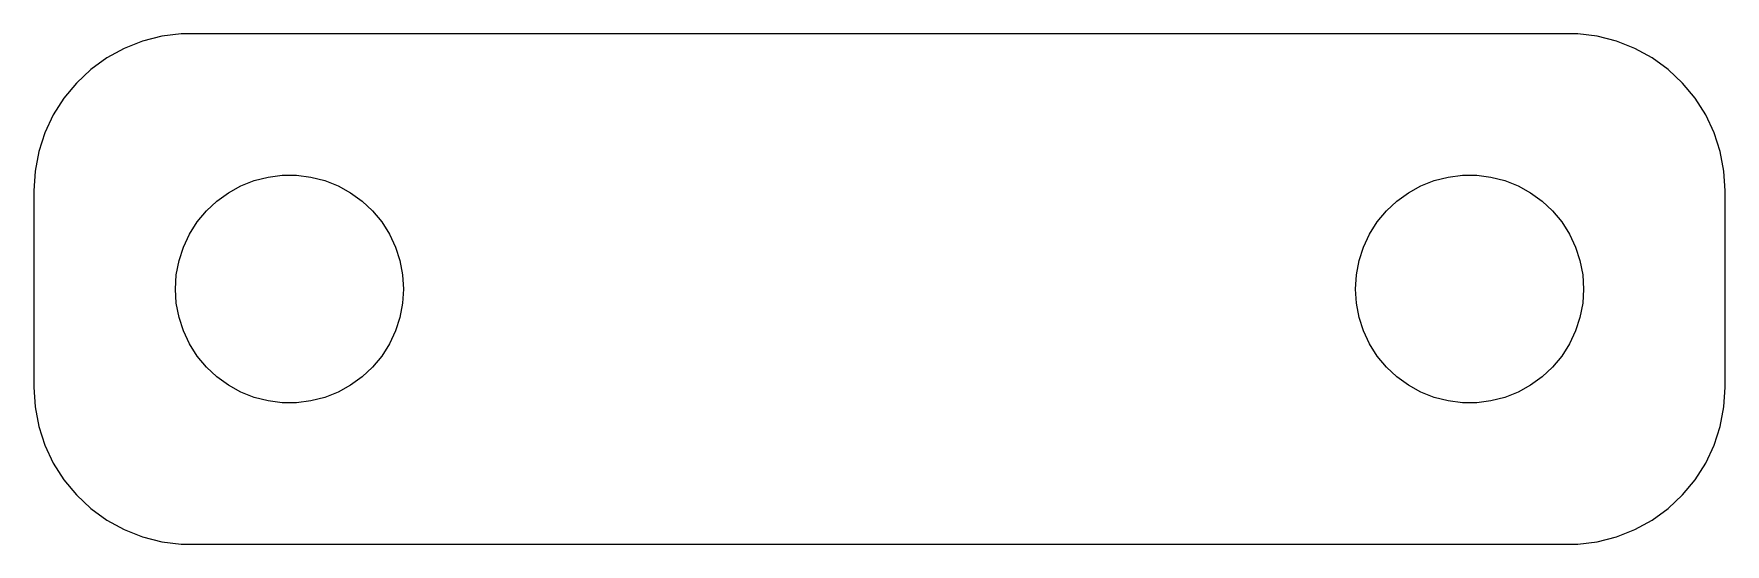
# Model space of a CAD drawing. Header units: metres. Extents: x -21.5 to 21.5, y -6.5 to 6.5.
import ezdxf

# ---------------------------------------------------------------- set-up
doc = ezdxf.new("R2010")
doc.units = ezdxf.units.M

msp = doc.modelspace()

# ---------------------------------------------------------------- linework, layer by layer
for p, q in [((-17.7512, 6.4921), (-18.2495, 6.42914)), ((17.7512, 6.4921), (-17.7512, 6.4921)), ((18.2495, 6.42914), (17.7512, 6.4921)), ((-19.2031, 6.11929), (-19.6433, 5.8773)), ((-18.7361, 6.30421), (-19.2031, 6.11929)), ((-18.2495, 6.42914), (-18.7361, 6.30421)), ((18.7361, 6.30421), (18.2495, 6.42914)), ((19.2031, 6.11929), (18.7361, 6.30421)), ((19.6433, 5.8773), (19.2031, 6.11929)), ((-19.6433, 5.8773), (-20.0497, 5.58205)), ((20.0497, 5.58205), (19.6433, 5.8773)), ((-20.4159, 5.23817), (-20.7361, 4.85114)), ((-20.0497, 5.58205), (-20.4159, 5.23817)), ((20.4159, 5.23817), (20.0497, 5.58205)), ((20.7361, 4.85114), (20.4159, 5.23817)), ((-20.7361, 4.85114), (-21.0052, 4.427)), ((21.0052, 4.427), (20.7361, 4.85114)), ((-21.0052, 4.427), (-21.2191, 3.97249)), ((21.2191, 3.97249), (21.0052, 4.427)), ((-21.2191, 3.97249), (-21.3743, 3.49475)), ((21.3743, 3.49475), (21.2191, 3.97249)), ((-21.3743, 3.49475), (-21.4684, 3.00133)), ((21.4684, 3.00133), (21.3743, 3.49475)), ((-21.4684, 3.00133), (-21.5, 2.5)), ((-16.5539, 2.44855), (-16.2348, 2.62399)), ((-16.2348, 2.62399), (-15.8961, 2.75806)), ((-15.8961, 2.75806), (-15.5434, 2.84863)), ((-15.5434, 2.84863), (-15.1821, 2.89427)), ((-15.1821, 2.89427), (-14.8179, 2.89427)), ((-14.8179, 2.89427), (-14.4566, 2.84863)), ((-14.4566, 2.84863), (-14.1038, 2.75806)), ((-14.1038, 2.75806), (-13.7652, 2.62399)), ((-13.7652, 2.62399), (-13.4461, 2.44855)), ((13.4461, 2.44855), (13.7652, 2.62399)), ((13.7652, 2.62399), (14.1038, 2.75806)), ((14.1038, 2.75806), (14.4566, 2.84863)), ((14.4566, 2.84863), (14.8179, 2.89427)), ((14.8179, 2.89427), (15.1821, 2.89427)), ((15.1821, 2.89427), (15.5434, 2.84863)), ((15.5434, 2.84863), (15.8961, 2.75806)), ((15.8961, 2.75806), (16.2348, 2.62399)), ((16.2348, 2.62399), (16.5539, 2.44855)), ((21.5, 2.5), (21.4684, 3.00133)), ((-21.5, 2.5), (-21.5, -2.5)), ((-17.114, 1.98518), (-16.8485, 2.23448)), ((-16.8485, 2.23448), (-16.5539, 2.44855)), ((-13.4461, 2.44855), (-13.1515, 2.23448)), ((-13.1515, 2.23448), (-12.886, 1.98518)), ((12.886, 1.98518), (13.1515, 2.23448)), ((13.1515, 2.23448), (13.4461, 2.44855)), ((16.5539, 2.44855), (16.8485, 2.23448)), ((16.8485, 2.23448), (17.114, 1.98518)), ((21.5, -2.5), (21.5, 2.5)), ((-17.3461, 1.70457), (-17.114, 1.98518)), ((-12.886, 1.98518), (-12.6538, 1.70457)), ((12.6538, 1.70457), (12.886, 1.98518)), ((17.114, 1.98518), (17.3461, 1.70457)), ((-17.6964, 1.06755), (-17.5413, 1.39708)), ((-17.5413, 1.39708), (-17.3461, 1.70457)), ((-12.6538, 1.70457), (-12.4587, 1.39708)), ((-12.4587, 1.39708), (-12.3036, 1.06755)), ((12.3036, 1.06755), (12.4587, 1.39708)), ((12.4587, 1.39708), (12.6538, 1.70457)), ((17.3461, 1.70457), (17.5413, 1.39708)), ((17.5413, 1.39708), (17.6964, 1.06755)), ((-17.8089, 0.721191), (-17.6964, 1.06755)), ((-12.3036, 1.06755), (-12.1911, 0.721191)), ((12.1911, 0.721191), (12.3036, 1.06755)), ((17.6964, 1.06755), (17.8089, 0.721191)), ((-17.8771, 0.363464), (-17.8089, 0.721191)), ((-12.1911, 0.721191), (-12.1229, 0.363464)), ((12.1229, 0.363464), (12.1911, 0.721191)), ((17.8089, 0.721191), (17.8771, 0.363464)), ((-17.9, 0), (-17.8771, 0.363464)), ((-17.8771, -0.363464), (-17.9, 0)), ((-12.1229, 0.363464), (-12.1, 0)), ((-12.1, 0), (-12.1229, -0.363464)), ((12.1, 0), (12.1229, 0.363464)), ((12.1229, -0.363464), (12.1, 0)), ((17.8771, 0.363464), (17.9, 0)), ((17.9, 0), (17.8771, -0.363464)), ((-17.8089, -0.721191), (-17.8771, -0.363464)), ((-12.1229, -0.363464), (-12.1911, -0.721191)), ((12.1911, -0.721191), (12.1229, -0.363464)), ((17.8771, -0.363464), (17.8089, -0.721191)), ((-17.6964, -1.06755), (-17.8089, -0.721191)), ((-12.1911, -0.721191), (-12.3036, -1.06755)), ((12.3036, -1.06755), (12.1911, -0.721191)), ((17.8089, -0.721191), (17.6964, -1.06755)), ((-17.5413, -1.39708), (-17.6964, -1.06755)), ((-12.3036, -1.06755), (-12.4587, -1.39708)), ((12.4587, -1.39708), (12.3036, -1.06755)), ((17.6964, -1.06755), (17.5413, -1.39708)), ((-17.3461, -1.70457), (-17.5413, -1.39708)), ((-17.114, -1.98518), (-17.3461, -1.70457)), ((-12.6538, -1.70457), (-12.886, -1.98518)), ((-12.4587, -1.39708), (-12.6538, -1.70457)), ((12.6538, -1.70457), (12.4587, -1.39708)), ((12.886, -1.98518), (12.6538, -1.70457)), ((17.3461, -1.70457), (17.114, -1.98518)), ((17.5413, -1.39708), (17.3461, -1.70457)), ((-16.8485, -2.23448), (-17.114, -1.98518)), ((-12.886, -1.98518), (-13.1515, -2.23448)), ((13.1515, -2.23448), (12.886, -1.98518)), ((17.114, -1.98518), (16.8485, -2.23448)), ((-21.5, -2.5), (-21.4684, -3.00133)), ((-16.5539, -2.44855), (-16.8485, -2.23448)), ((-16.2348, -2.62399), (-16.5539, -2.44855)), ((-13.4461, -2.44855), (-13.7652, -2.62399)), ((-13.1515, -2.23448), (-13.4461, -2.44855)), ((13.4461, -2.44855), (13.1515, -2.23448)), ((13.7652, -2.62399), (13.4461, -2.44855)), ((16.5539, -2.44855), (16.2348, -2.62399)), ((16.8485, -2.23448), (16.5539, -2.44855)), ((21.4684, -3.00133), (21.5, -2.5)), ((-21.4684, -3.00133), (-21.3743, -3.49475)), ((-15.8961, -2.75806), (-16.2348, -2.62399)), ((-15.5434, -2.84863), (-15.8961, -2.75806)), ((-15.1821, -2.89427), (-15.5434, -2.84863)), ((-14.8179, -2.89427), (-15.1821, -2.89427)), ((-14.4566, -2.84863), (-14.8179, -2.89427)), ((-14.1038, -2.75806), (-14.4566, -2.84863)), ((-13.7652, -2.62399), (-14.1038, -2.75806)), ((14.1038, -2.75806), (13.7652, -2.62399)), ((14.4566, -2.84863), (14.1038, -2.75806)), ((14.8179, -2.89427), (14.4566, -2.84863)), ((15.1821, -2.89427), (14.8179, -2.89427)), ((15.5434, -2.84863), (15.1821, -2.89427)), ((15.8961, -2.75806), (15.5434, -2.84863)), ((16.2348, -2.62399), (15.8961, -2.75806)), ((21.3743, -3.49475), (21.4684, -3.00133)), ((-21.3743, -3.49475), (-21.2191, -3.97249)), ((21.2191, -3.97249), (21.3743, -3.49475)), ((-21.2191, -3.97249), (-21.0052, -4.427)), ((21.0052, -4.427), (21.2191, -3.97249)), ((-21.0052, -4.427), (-20.7361, -4.85114)), ((20.7361, -4.85114), (21.0052, -4.427)), ((-20.7361, -4.85114), (-20.4159, -5.23817)), ((20.4159, -5.23817), (20.7361, -4.85114)), ((-20.4159, -5.23817), (-20.0497, -5.58205)), ((-20.0497, -5.58205), (-19.6433, -5.8773)), ((19.6433, -5.8773), (20.0497, -5.58205)), ((20.0497, -5.58205), (20.4159, -5.23817)), ((-19.6433, -5.8773), (-19.2031, -6.11929)), ((19.2031, -6.11929), (19.6433, -5.8773)), ((-19.2031, -6.11929), (-18.7361, -6.30421)), ((-18.7361, -6.30421), (-18.2495, -6.42914)), ((-18.2495, -6.42914), (-17.7512, -6.4921)), ((17.7512, -6.4921), (18.2495, -6.42914)), ((18.2495, -6.42914), (18.7361, -6.30421)), ((18.7361, -6.30421), (19.2031, -6.11929)), ((-17.7512, -6.4921), (17.7512, -6.4921))]:
    msp.add_line(p, q)

doc.saveas('drawing.dxf')
